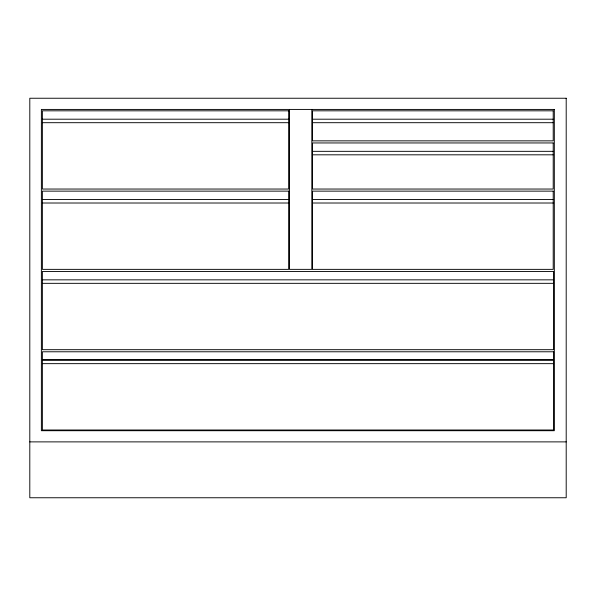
<?xml version="1.0" encoding="UTF-8"?>
<svg xmlns="http://www.w3.org/2000/svg" width="596" height="596" viewBox="0 0 596 596"><rect width="100%" height="100%" fill="white"/><g stroke="black" fill="none" stroke-linecap="round" stroke-linejoin="round"><path stroke-width="0.89" d="M42.376 119.2L288.65 119.2M312.52 119.2L553.207 119.2M42.376 122.694L288.65 122.694M312.52 122.694L553.207 122.694M312.52 151.332L553.207 151.332M312.52 154.818L553.207 154.818M42.376 199.518L288.65 199.518M312.52 199.518L553.207 199.518M42.376 203.012L288.65 203.012M312.52 203.012L553.207 203.012M42.376 279.844L553.624 279.844M42.376 283.331L553.624 283.331M42.376 359.753L553.624 359.753M42.376 360.163L553.624 360.163M42.376 363.657L553.624 363.657M29.8 441.882L566.2 441.882M311.82 109.426L311.82 269.362L289.47 269.362L289.47 109.426M566.2 98.243L29.8 98.243L29.8 497.757L566.2 497.757L566.2 98.243M554.325 109.426L41.377 109.426L41.377 430.707L554.325 430.707L554.325 109.426M288.65 110.819L42.376 110.819L42.376 189.044L288.65 189.044L288.65 110.819M553.207 110.819L312.52 110.819L312.52 140.85L553.207 140.85L553.207 110.819M553.207 142.951L312.52 142.951L312.52 189.044L553.207 189.044L553.207 142.951M288.65 191.137L42.376 191.137L42.376 269.362L288.65 269.362L288.65 191.137M553.207 191.137L312.52 191.137L312.52 269.362L553.207 269.362L553.207 191.137M553.624 271.463L42.376 271.463L42.376 349.688L553.624 349.688L553.624 271.463M553.624 351.782L42.376 351.782L42.376 430.007L553.624 430.007L553.624 351.782"/></g></svg>
